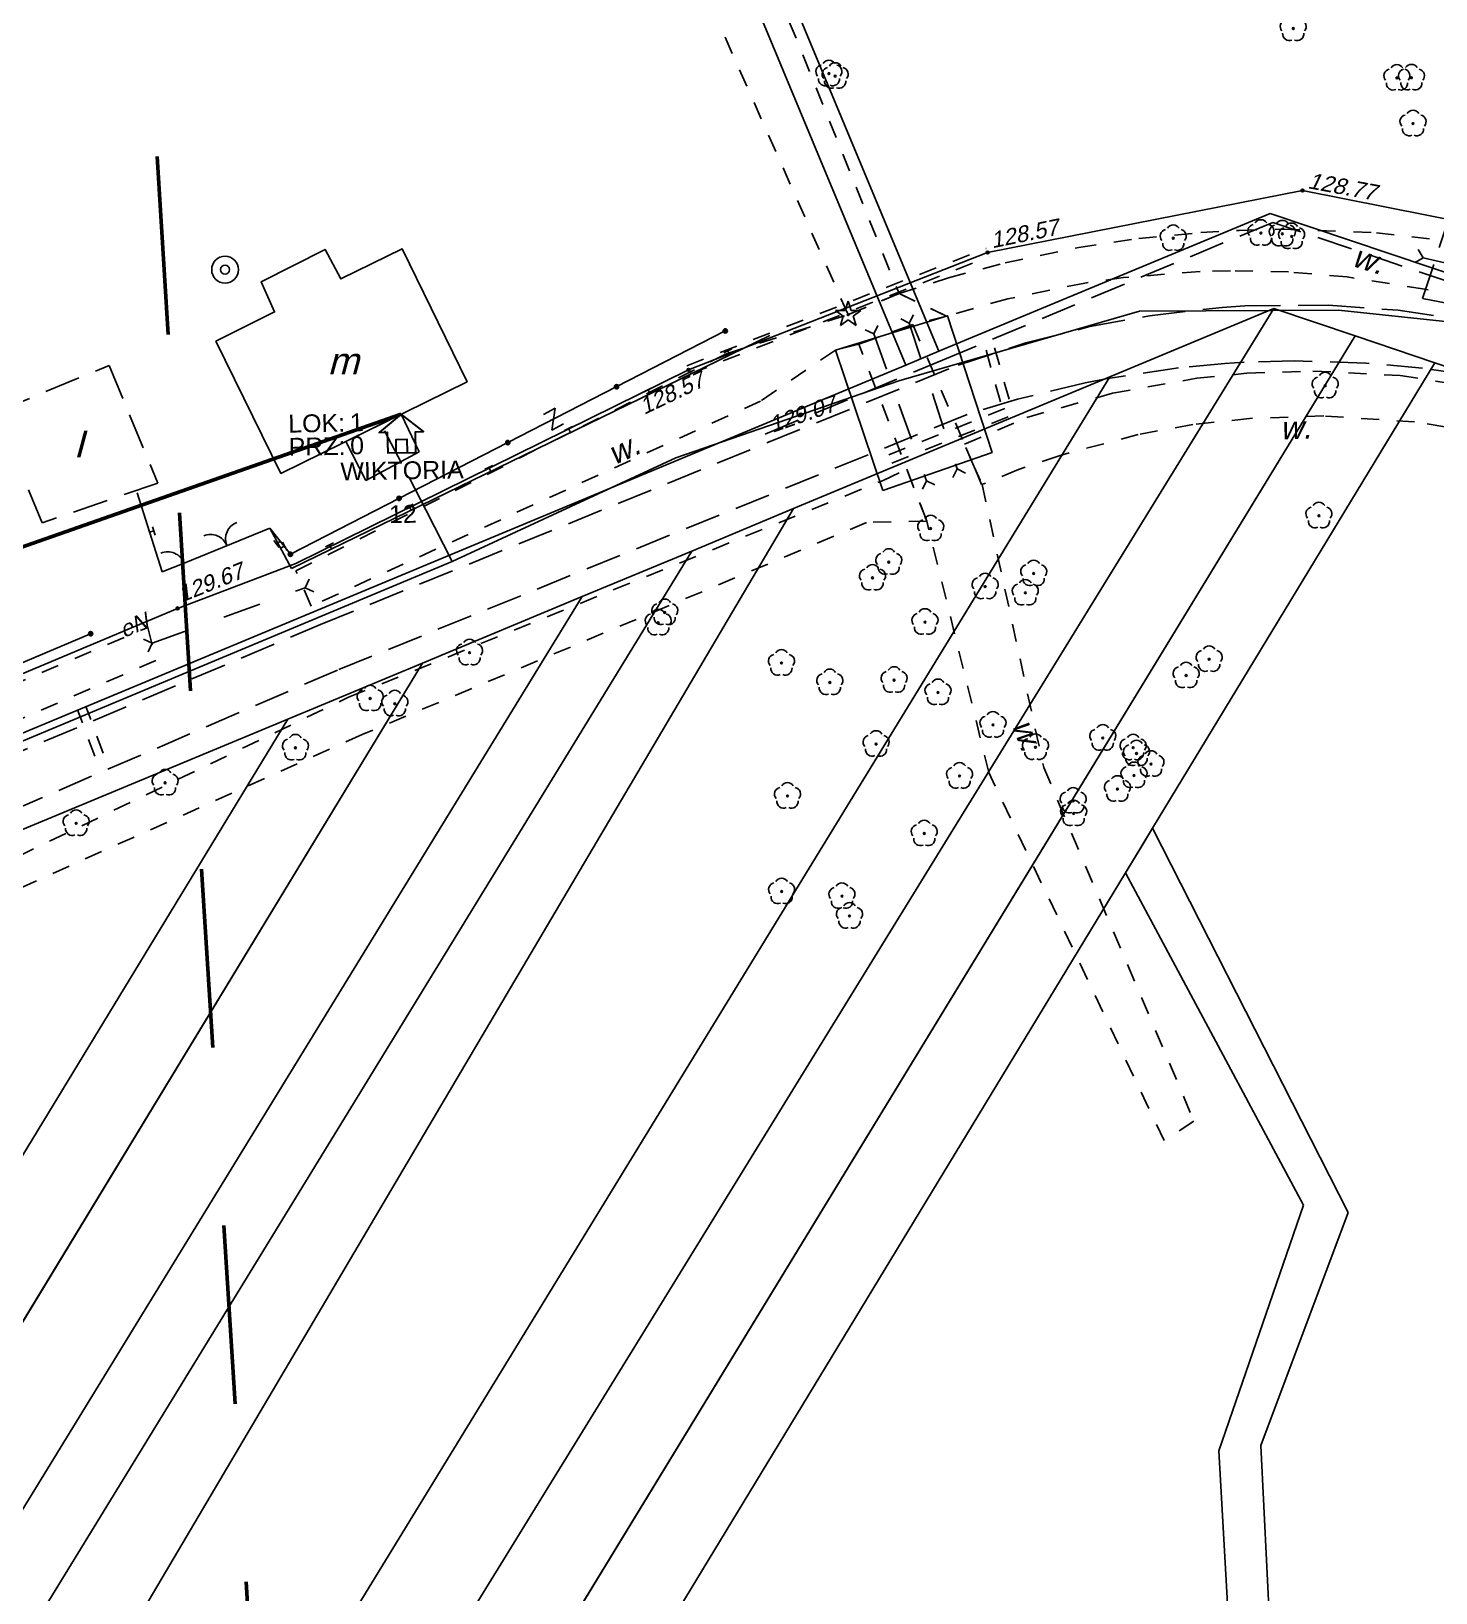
# Model space of a CAD drawing. Header units: metres. Extents: x 7542702 to 7555152, y 5804026 to 5815503.
# Drawn here: x 7547313.7 to 7547392.4, y 5806736 to 5806823.5 of the extents above; entities that cross this region are included whole.
import ezdxf
from ezdxf.enums import TextEntityAlignment as Align

# ---------------------------------------------------------------- set-up
doc = ezdxf.new("R2010")
doc.units = ezdxf.units.M
for name, pattern in [('4001', [0]), ('4002', [2, 1, -1]), ('4003', [3, 2, -1])]:
    doc.linetypes.add(name, pattern=pattern)
for name, color, linetype, lineweight in [('!trafo', 6, '4002', 50), ('_KABEL_ABONENCKI_NAPOWIETRZNY', 104, 'Continuous', 50), ('_PA_OPCJONALNE', 1, 'Continuous', 30)]:
    doc.layers.add(name, color=color, linetype=linetype, lineweight=lineweight)
for name, color, linetype in [('Budynki', 7, 'Continuous'), ('Drogi', 135, 'Continuous'), ('Dzialki', 165, 'Continuous'), ('Elementy_budynkow', 7, 'Continuous'), ('Ogrodzenia', 184, 'Continuous'), ('Projekty', 252, 'Continuous'), ('Roslinnosc', 104, 'Continuous'), ('Uz_Energia', 1, 'Continuous'), ('Uz_Specjalne', 7, 'Continuous'), ('Uz_Telekomunikacja', 252, 'Continuous'), ('Wody', 184, 'Continuous')]:
    doc.layers.add(name, color=color, linetype=linetype)
doc.styles.add('DYN_DIM', font='arial.ttf')
doc.styles.get("Standard").update_dxf_attribs({"font": 'arial.ttf'})

# ---------------------------------------------------------------- blocks, each defined once
blk = doc.blocks.new('1285')
at = {"layer": 'Ogrodzenia', "color": 184, "linetype": 'Continuous'}
for p, q in [((0, 0), (0.5, 0)), ((0.5, 0.5), (0.5, -0.5))]:
    blk.add_line(p, q, dxfattribs=at)
blk = doc.blocks.new('2284')
at = {"layer": 'Ogrodzenia', "color": 184, "linetype": 'Continuous'}
blk.add_line((0, 0), (0, 1), dxfattribs=at)
blk = doc.blocks.new('1284')
at = {"layer": 'Ogrodzenia', "color": 184, "linetype": 'Continuous'}
blk.add_arc((0, 2), 2, 270, 0, dxfattribs=at)
blk = doc.blocks.new('2283')
at = {"layer": 'Ogrodzenia', "color": 184, "linetype": 'Continuous'}
blk.add_line((0, 0), (0, 1), dxfattribs=at)
blk = doc.blocks.new('1283')
at = {"layer": 'Ogrodzenia', "color": 184, "linetype": 'Continuous'}
for centre, start, end in [((0, 2), 270, 0), ((0, -2), 0, 90)]:
    blk.add_arc(centre, 2, start, end, dxfattribs=at)
blk = doc.blocks.new('1281')
at = {"layer": 'Ogrodzenia', "color": 184, "linetype": 'Continuous'}
for radius in [0.24, 0.16, 0.08]:
    blk.add_circle((0, 0), radius, dxfattribs=at)
blk = doc.blocks.new('1766')
at = {"layer": 'Uz_Energia', "color": 1, "linetype": 'Continuous'}
for radius in [0.16, 0.08]:
    blk.add_circle((0, 0), radius, dxfattribs=at)
blk = doc.blocks.new('1422')
at = {"layer": 'Roslinnosc', "color": 104, "linetype": 'Continuous'}
blk.add_circle((0, 0), 0.1, dxfattribs=at)
for centre, start, end in [((-0.71, 0.23), 102.5, 221.75), ((0, 0.75), 30.19, 149.77), ((0.71, 0.23), 318.3, 77.49), ((-0.44, -0.61), 174.33, 293.45), ((0.44, -0.61), 246.24, 5.74)]:
    blk.add_arc(centre, 0.75, start, end, dxfattribs=at)
blk = doc.blocks.new('2554')
at = {"layer": 'Drogi', "color": 8, "linetype": '4002'}
blk.add_line((0, 0), (0, 1), dxfattribs=at)
blk = doc.blocks.new('1554')
at = {"layer": 'Drogi', "color": 8, "linetype": 'Continuous'}
for p, q in [((-0.75, -0.75), (0, 0)), ((0, 0), (0.75, -0.75))]:
    blk.add_line(p, q, dxfattribs=at)
blk = doc.blocks.new('1291')
at = {"layer": 'Ogrodzenia', "color": 7, "linetype": 'Continuous'}
for p, q in [((-0.75, 1), (0.75, 1)), ((0.75, 1), (-0.75, -1)), ((-0.75, -1), (0.75, -1))]:
    blk.add_line(p, q, dxfattribs=at)
blk = doc.blocks.new('1412')
at = {"layer": 'Roslinnosc', "color": 104, "linetype": 'Continuous'}
for p, q in [((-0.33, 0.47), (-1.43, 0.47)), ((-1.43, 0.47), (-0.55, -0.17)), ((0, 1.5), (-0.33, 0.47)), ((0.33, 0.47), (0, 1.5)), ((1.43, 0.47), (0.33, 0.47)), ((0.55, -0.17), (1.43, 0.47)), ((-0.55, -0.17), (-0.88, -1.21)), ((-0.88, -1.21), (0, -0.57)), ((0, -0.57), (0.88, -1.21)), ((0.88, -1.21), (0.55, -0.17))]:
    blk.add_line(p, q, dxfattribs=at)
blk.add_circle((0, 0), 0.1, dxfattribs=at)
blk = doc.blocks.new('1756')
at = {"layer": 'Uz_Telekomunikacja', "color": 220, "linetype": 'Continuous'}
for radius in [0.16, 0.08]:
    blk.add_circle((0, 0), radius, dxfattribs=at)
blk = doc.blocks.new('1651')
at = {"layer": 'Wody', "color": 184, "linetype": 'Continuous'}
for radius in [1.5, 0.5]:
    blk.add_circle((0, 0), radius, dxfattribs=at)
blk = doc.blocks.new('ADRES')
for points in [[(0.788, -2.148), (0.788, -2.148), (0.788, -0.992), (1.24, -0.992), (0, 0), (-1.24, -0.992), (-0.788, -0.992), (-0.788, -2.148), (0.788, -2.148), (0.788, -2.148)], [(-0.308, -2.148), (-0.308, -1.401), (0.308, -1.401), (0.308, -2.148)]]:
    blk.add_lwpolyline(points)
at = {"color": 212, "insert": (-3.147, -0.425), "char_height": 1, "width": 1e-16, "attachment_point": 6}
blk.add_mtext('LOK:  ', dxfattribs=at)
at = {"color": 4, "insert": (-3.147, -1.715), "char_height": 1, "width": 1e-16, "attachment_point": 6}
blk.add_mtext('PRZ: ', dxfattribs=at)
at = {"color": 7}
for tag, flags, p in [('ID_OBSZARU', 13, (29.072, 23.058)), ('WOJEWODZTWO', 13, (23.292, 19.95)), ('POWIAT', 13, (29.072, 18.509)), ('GMINA', 13, (29.072, 16.798)), ('TERC', 13, (29.072, 15.222)), ('SIMC', 13, (29.072, 13.421)), ('ULIC', 13, (29.072, 11.763)), ('SZEROKOSC_GEOGRAFICZNA', 13, (18.709, 10.184)), ('DLUGOSC_GEOGRAFICZNA', 13, (29.072, 8.247)), ('KATEGORIA_STAWKI_JEDNOSTKOWEJ_100', 13, (29.072, 4.774)), ('KWOTA_STAWKI_JEDNOSTKOWEJ_100', 13, (29.072, 2.893)), ('DOFINANSOWANIE_95', 13, (29.072, 0.866)), ('MIEJSCOWOSC', 12, (0, -3.645)), ('ULICA', 12, (0, -4.879)), ('NR_PORZADKOWY', 12, (0, -6.087))]:
    blk.add_attdef(tag, text='', height=1, dxfattribs=dict(at, flags=flags)).set_placement(p, align=Align.CENTER)
at = {"color": 1}
for tag, flags, p in [('ID_PA', 5, (29.072, 21.572)), ('RODZAJ_OBIEKTU', 5, (29.072, 6.626)), ('ZAPAS', 13, (29.072, -2.621))]:
    blk.add_attdef(tag, text='', height=1, dxfattribs=dict(at, flags=flags)).set_placement(p, align=Align.CENTER)
at = {"color": 212, "flags": 12}
blk.add_attdef('LICZBA_LOKALI', text='', height=1, dxfattribs=at).set_placement((-2.883, -0.425), align=Align.MIDDLE_LEFT)
at = {"color": 150, "flags": 12}
for tag, p in [('MUFA', (1.783, -0.925)), ('NUMER_WLOKNA', (1.859, -2.195))]:
    blk.add_attdef(tag, p, '', height=1, dxfattribs=at)
at = {"color": 7, "style": 'DYN_DIM', "flags": 13}
blk.add_attdef('ODC_FUNKCJONALNY', text='', height=1, dxfattribs=at).set_placement((29.072, -1.007), align=Align.CENTER)
at = {"color": 4, "flags": 12}
blk.add_attdef('LICZBA_SED_W_DANYM_PA', text='', height=1, dxfattribs=at).set_placement((-2.883, -1.715), align=Align.MIDDLE_LEFT)

msp = doc.modelspace()

# ---------------------------------------------------------------- linework, layer by layer
at = {"layer": '!trafo', "ltscale": 10}
msp.add_lwpolyline([(7546747.544, 5807433.548), (7546707.129, 5807334.935), (7547051.464, 5807071.488), (7547150.635, 5807000.951), (7547259.864, 5806782.005), (7547244.22, 5806581.986), (7547760.47, 5806214.353), (7547791.758, 5806291.455), (7547331.379, 5806646.797), (7547319.087, 5806843.464), (7547208.462, 5807050.187), (7546929.106, 5807322.839)], close=True, dxfattribs=at)
at = {"layer": '_KABEL_ABONENCKI_NAPOWIETRZNY'}
msp.add_lwpolyline([(7547334.44, 5806802.02), (7547299.32, 5806789.72)], dxfattribs=at)
at = {"layer": 'Budynki', "color": 7, "linetype": 'Continuous'}
msp.add_line((7547316.29, 5806800.35), (7547316.29, 5806800.35), dxfattribs=at)
msp.add_line((7547316.29, 5806800.35), (7547316.29, 5806800.35), dxfattribs=at)
at = {"layer": 'Budynki', "color": 7, "linetype": '4001'}
msp.add_polyline3d([(7547324.07, 5806806.11, 132.06), (7547327.35, 5806807.75, 0), (7547326.6, 5806809.43, 0), (7547330.18, 5806811.25, 0), (7547331.07, 5806809.6, 0), (7547334.5, 5806811.29, 132.06), (7547338.14, 5806803.84, 131.07), (7547327.71, 5806798.71, 130.86), (7547324.07, 5806806.11, 132.06)], dxfattribs=at)
msp.add_polyline3d([(7547324.07, 5806806.11, 132.06), (7547327.35, 5806807.75, 0), (7547326.6, 5806809.43, 0), (7547330.18, 5806811.25, 0), (7547331.07, 5806809.6, 0), (7547334.5, 5806811.29, 132.06), (7547338.14, 5806803.84, 131.07), (7547327.71, 5806798.71, 130.86), (7547324.07, 5806806.11, 132.06)], dxfattribs=at)
at = {"layer": 'Drogi', "color": 8, "linetype": '4003'}
for p, q in [((7547391.66, 5806808.51, 130.12), (7547394.05, 5806815.75, 130.28)), ((7547376.37, 5806807.54), (7547380.44, 5806808.01)), ((7547376.37, 5806807.54), (7547380.44, 5806808.01)), ((7547380.44, 5806808.01), (7547381.7, 5806808.09)), ((7547380.44, 5806808.01), (7547381.7, 5806808.09)), ((7547381.7, 5806808.09), (7547386.4, 5806808.13)), ((7547381.7, 5806808.09), (7547386.4, 5806808.13)), ((7547386.4, 5806808.13), (7547390.29, 5806807.85)), ((7547386.4, 5806808.13), (7547390.29, 5806807.85)), ((7547390.29, 5806807.85), (7547394.54, 5806807.23)), ((7547390.29, 5806807.85), (7547394.54, 5806807.23)), ((7547396.54, 5806807.57, 130.18), (7547391.66, 5806808.51, 130.12)), ((7547369.44, 5806806.02), (7547373.02, 5806806.93)), ((7547369.44, 5806806.02), (7547373.02, 5806806.93)), ((7547373.02, 5806806.93), (7547376.37, 5806807.54)), ((7547373.02, 5806806.93), (7547376.37, 5806807.54)), ((7547365.64, 5806804.77, 130.55), (7547369.44, 5806806.02)), ((7547365.64, 5806804.77, 130.55), (7547369.44, 5806806.02)), ((7547329.92, 5806790.24, 130.83), (7547365.64, 5806804.77, 130.55)), ((7547329.92, 5806790.24, 130.83), (7547365.64, 5806804.77, 130.55)), ((7547377.99, 5806804.62), (7547374.04, 5806804.03)), ((7547377.99, 5806804.62), (7547374.04, 5806804.03)), ((7547380.58, 5806804.86), (7547377.99, 5806804.62)), ((7547380.58, 5806804.86), (7547377.99, 5806804.62)), ((7547381.68, 5806804.93), (7547380.58, 5806804.86)), ((7547381.68, 5806804.93), (7547380.58, 5806804.86)), ((7547384.48, 5806805.01), (7547381.68, 5806804.93)), ((7547384.48, 5806805.01), (7547381.68, 5806804.93)), ((7547388.48, 5806804.89), (7547384.48, 5806805.01)), ((7547388.48, 5806804.89), (7547384.48, 5806805.01)), ((7547391.66, 5806804.6), (7547388.48, 5806804.89)), ((7547391.66, 5806804.6), (7547388.48, 5806804.89)), ((7547394.14, 5806804.25), (7547391.66, 5806804.6)), ((7547394.14, 5806804.25), (7547391.66, 5806804.6)), ((7547372.76, 5806803.78), (7547368.97, 5806802.87)), ((7547372.76, 5806803.78), (7547368.97, 5806802.87)), ((7547374.04, 5806804.03), (7547372.76, 5806803.78)), ((7547374.04, 5806804.03), (7547372.76, 5806803.78)), ((7547368.97, 5806802.87), (7547366.16, 5806802.01, 130.51)), ((7547368.97, 5806802.87), (7547366.16, 5806802.01, 130.51)), ((7547366.16, 5806802.01, 130.51), (7547330.87, 5806787.69, 130.94)), ((7547366.16, 5806802.01, 130.51), (7547330.87, 5806787.69, 130.94)), ((7547311.67, 5806782.52, 130.95), (7547329.92, 5806790.24, 130.83)), ((7547311.67, 5806782.52, 130.95), (7547329.92, 5806790.24, 130.83)), ((7547330.87, 5806787.69, 130.94), (7547312.46, 5806779.74, 131.1)), ((7547330.87, 5806787.69, 130.94), (7547312.46, 5806779.74, 131.1))]:
    msp.add_line(p, q, dxfattribs=at)
at = {"layer": 'Drogi', "color": 8, "linetype": '4001'}
msp.add_polyline3d([(7547361.42, 5806797.76, 130.21), (7547358.77, 5806805.62, 130.17), (7547365.06, 5806807.54, 130.22), (7547367.55, 5806799.88, 130.23), (7547361.42, 5806797.76, 130.21)], dxfattribs=at)
at = {"layer": 'Dzialki'}
for p, q in [((7547347.86, 5806840.46), (7547362.72, 5806804.78)), ((7547347.86, 5806840.46), (7547362.72, 5806804.78)), ((7547362.72, 5806804.78), (7547347.86, 5806840.46)), ((7547364.57, 5806805.55), (7547349.86, 5806840.86)), ((7547349.86, 5806840.86), (7547364.57, 5806805.55)), ((7547364.57, 5806805.55), (7547383.12, 5806813.27)), ((7547364.57, 5806805.55), (7547383.12, 5806813.27)), ((7547383.12, 5806813.27), (7547364.57, 5806805.55)), ((7547383.12, 5806813.27), (7547418.99, 5806801.21)), ((7547383.12, 5806813.27), (7547418.99, 5806801.21)), ((7547418.99, 5806801.21), (7547383.12, 5806813.27)), ((7547327.01, 5806716.5), (7547383.33, 5806807.94)), ((7547383.33, 5806807.94), (7547327.01, 5806716.5)), ((7547327.01, 5806716.5), (7547383.33, 5806807.94)), ((7547383.33, 5806807.94), (7547327.01, 5806716.5)), ((7547374.14, 5806804.11), (7547383.33, 5806807.94)), ((7547383.33, 5806807.94), (7547374.14, 5806804.11)), ((7547374.14, 5806804.11), (7547383.33, 5806807.94)), ((7547383.33, 5806807.94), (7547374.14, 5806804.11)), ((7547383.33, 5806807.94), (7547387.88, 5806806.41)), ((7547387.88, 5806806.41), (7547383.33, 5806807.94)), ((7547383.33, 5806807.94), (7547387.88, 5806806.41)), ((7547387.88, 5806806.41), (7547383.33, 5806807.94)), ((7547331.22, 5806713.46), (7547387.88, 5806806.41)), ((7547387.88, 5806806.41), (7547331.22, 5806713.46)), ((7547331.22, 5806713.46), (7547387.88, 5806806.41)), ((7547387.88, 5806806.41), (7547331.22, 5806713.46)), ((7547387.88, 5806806.41), (7547392.36, 5806804.9)), ((7547392.36, 5806804.9), (7547387.88, 5806806.41)), ((7547387.88, 5806806.41), (7547392.36, 5806804.9)), ((7547392.36, 5806804.9), (7547387.88, 5806806.41)), ((7547362.72, 5806804.78), (7547364.57, 5806805.55)), ((7547362.72, 5806804.78), (7547364.57, 5806805.55)), ((7547364.57, 5806805.55), (7547362.72, 5806804.78)), ((7547362.72, 5806804.78), (7547359.21, 5806803.31)), ((7547359.21, 5806803.31), (7547362.72, 5806804.78)), ((7547362.72, 5806804.78), (7547359.21, 5806803.31)), ((7547359.21, 5806803.31), (7547362.72, 5806804.78)), ((7547392.36, 5806804.9), (7547376.54, 5806778.84)), ((7547376.54, 5806778.84), (7547392.36, 5806804.9)), ((7547392.36, 5806804.9), (7547376.54, 5806778.84)), ((7547447.3, 5806786.41), (7547392.36, 5806804.9)), ((7547392.36, 5806804.9), (7547447.3, 5806786.41)), ((7547447.3, 5806786.41), (7547392.36, 5806804.9)), ((7547322.5, 5806719.76), (7547374.14, 5806804.11)), ((7547374.14, 5806804.11), (7547322.5, 5806719.76)), ((7547322.5, 5806719.76), (7547374.14, 5806804.11)), ((7547374.14, 5806804.11), (7547322.5, 5806719.76)), ((7547356.43, 5806796.74), (7547374.14, 5806804.11)), ((7547374.14, 5806804.11), (7547356.43, 5806796.74)), ((7547356.43, 5806796.74), (7547374.14, 5806804.11)), ((7547374.14, 5806804.11), (7547356.43, 5806796.74)), ((7547359.21, 5806803.31), (7547261.35, 5806762.58)), ((7547261.35, 5806762.58), (7547359.21, 5806803.31)), ((7547359.21, 5806803.31), (7547261.35, 5806762.58)), ((7547261.35, 5806762.58), (7547359.21, 5806803.31)), ((7547314.41, 5806725.61), (7547356.43, 5806796.74)), ((7547356.43, 5806796.74), (7547314.41, 5806725.61)), ((7547314.41, 5806725.61), (7547356.43, 5806796.74)), ((7547356.43, 5806796.74), (7547314.41, 5806725.61)), ((7547350.72, 5806794.36), (7547356.43, 5806796.74)), ((7547356.43, 5806796.74), (7547350.72, 5806794.36)), ((7547350.72, 5806794.36), (7547356.43, 5806796.74)), ((7547356.43, 5806796.74), (7547350.72, 5806794.36)), ((7547310.39, 5806728.52), (7547350.72, 5806794.36)), ((7547350.72, 5806794.36), (7547310.39, 5806728.52)), ((7547310.39, 5806728.52), (7547350.72, 5806794.36)), ((7547350.72, 5806794.36), (7547310.39, 5806728.52)), ((7547344.58, 5806791.81), (7547350.72, 5806794.36)), ((7547350.72, 5806794.36), (7547344.58, 5806791.81)), ((7547344.58, 5806791.81), (7547350.72, 5806794.36)), ((7547350.72, 5806794.36), (7547344.58, 5806791.81)), ((7547307.19, 5806730.83), (7547344.58, 5806791.81)), ((7547344.58, 5806791.81), (7547307.19, 5806730.83)), ((7547307.19, 5806730.83), (7547344.58, 5806791.81)), ((7547344.58, 5806791.81), (7547307.19, 5806730.83)), ((7547335.64, 5806788.09), (7547344.58, 5806791.81)), ((7547344.58, 5806791.81), (7547335.64, 5806788.09)), ((7547335.64, 5806788.09), (7547344.58, 5806791.81)), ((7547344.58, 5806791.81), (7547335.64, 5806788.09)), ((7547302.79, 5806734.01), (7547335.64, 5806788.09)), ((7547335.64, 5806788.09), (7547302.79, 5806734.01)), ((7547302.79, 5806734.01), (7547335.64, 5806788.09)), ((7547335.64, 5806788.09), (7547302.79, 5806734.01)), ((7547328.1, 5806784.94), (7547335.64, 5806788.09)), ((7547335.64, 5806788.09), (7547328.1, 5806784.94)), ((7547328.1, 5806784.94), (7547335.64, 5806788.09)), ((7547335.64, 5806788.09), (7547328.1, 5806784.94)), ((7547298.84, 5806736.87), (7547328.1, 5806784.94)), ((7547328.1, 5806784.94), (7547298.84, 5806736.87)), ((7547298.84, 5806736.87), (7547328.1, 5806784.94)), ((7547328.1, 5806784.94), (7547298.84, 5806736.87)), ((7547311.14, 5806777.89), (7547328.1, 5806784.94)), ((7547328.1, 5806784.94), (7547311.14, 5806777.89)), ((7547311.14, 5806777.89), (7547328.1, 5806784.94)), ((7547328.1, 5806784.94), (7547311.14, 5806777.89)), ((7547376.54, 5806778.84), (7547375.02, 5806776.33)), ((7547376.54, 5806778.84), (7547375.02, 5806776.33)), ((7547375.78, 5806777.58), (7547376.54, 5806778.84)), ((7547387.5, 5806757.31), (7547376.54, 5806778.84)), ((7547376.54, 5806778.84), (7547387.5, 5806757.31)), ((7547375.02, 5806776.33), (7547375.78, 5806777.58)), ((7547335.13, 5806710.63), (7547375.02, 5806776.33)), ((7547375.02, 5806776.33), (7547335.13, 5806710.63)), ((7547335.13, 5806710.63), (7547375.02, 5806776.33)), ((7547375.02, 5806776.33), (7547335.13, 5806710.63)), ((7547375.02, 5806776.33), (7547385, 5806757.72)), ((7547375.02, 5806776.33), (7547385, 5806757.72)), ((7547385, 5806757.72), (7547375.02, 5806776.33)), ((7547385, 5806757.72), (7547380.25, 5806743.96)), ((7547385, 5806757.72), (7547380.25, 5806743.96)), ((7547380.25, 5806743.96), (7547385, 5806757.72)), ((7547382.6, 5806744.26), (7547387.5, 5806757.31)), ((7547387.5, 5806757.31), (7547382.6, 5806744.26)), ((7547380.25, 5806743.96), (7547383.56, 5806685.87)), ((7547380.25, 5806743.96), (7547383.56, 5806685.87)), ((7547383.56, 5806685.87), (7547380.25, 5806743.96)), ((7547385.41, 5806688.8), (7547382.6, 5806744.26)), ((7547382.6, 5806744.26), (7547385.41, 5806688.8))]:
    msp.add_line(p, q, dxfattribs=at)
at = {"layer": 'Elementy_budynkow', "color": 7, "linetype": '4001'}
for p, q in [((7547331.35, 5806800.5), (7547334.44, 5806802.02)), ((7547331.35, 5806800.5), (7547334.44, 5806802.02)), ((7547334.44, 5806802.02), (7547335.46, 5806799.92)), ((7547334.44, 5806802.02), (7547335.46, 5806799.92)), ((7547332.47, 5806798.32), (7547331.35, 5806800.5)), ((7547332.47, 5806798.32), (7547331.35, 5806800.5)), ((7547335.46, 5806799.92), (7547332.47, 5806798.32)), ((7547335.46, 5806799.92), (7547332.47, 5806798.32))]:
    msp.add_line(p, q, dxfattribs=at)
at = {"layer": 'Elementy_budynkow', "color": 7, "linetype": '4003'}
msp.add_polyline3d([(7547314.33, 5806795.94, 131.59), (7547311.77, 5806802.15, 131.59), (7547318.09, 5806804.76, 131.83), (7547320.81, 5806798.17, 130.97), (7547314.33, 5806795.94, 131.59)], dxfattribs=at)
msp.add_polyline3d([(7547314.33, 5806795.94, 131.59), (7547311.77, 5806802.15, 131.59), (7547318.09, 5806804.76, 131.83), (7547320.81, 5806798.17, 130.97), (7547314.33, 5806795.94, 131.59)], dxfattribs=at)
at = {"layer": 'Ogrodzenia', "color": 184, "linetype": '4001'}
for p, q in [((7547328.24, 5806794.18), (7547352.6, 5806806.69)), ((7547328.24, 5806794.18), (7547352.6, 5806806.69)), ((7547355.09, 5806806.43), (7547328.31, 5806793.39)), ((7547355.09, 5806806.43), (7547328.31, 5806793.39)), ((7547321.05, 5806793.19), (7547319.66, 5806797.63)), ((7547321.05, 5806793.19), (7547319.66, 5806797.63)), ((7547328.31, 5806793.39), (7547327.08, 5806795.64)), ((7547327.08, 5806795.64), (7547328.24, 5806794.18)), ((7547328.31, 5806793.39), (7547327.08, 5806795.64)), ((7547327.08, 5806795.64), (7547328.24, 5806794.18)), ((7547317.05, 5806789.73), (7547298.47, 5806781.86)), ((7547317.05, 5806789.73), (7547298.47, 5806781.86))]:
    msp.add_line(p, q, dxfattribs=at)
at = {"layer": 'Projekty', "linetype": '4003'}
for p, q in [((7547383.27, 5806812.77), (7547364.99, 5806805.15)), ((7547399.06, 5806807.45), (7547383.27, 5806812.77)), ((7547364.99, 5806805.15), (7547354.21, 5806800.65)), ((7547335.83, 5806796.66, 128.77), (7547333.3, 5806801.51))]:
    msp.add_line(p, q, dxfattribs=at)
at = {"layer": 'Uz_Energia', "color": 1, "linetype": '4001'}
for p, q in [((7547367.3, 5806811.08), (7547384.94, 5806814.55)), ((7547367.3, 5806811.08), (7547384.94, 5806814.55)), ((7547384.94, 5806814.55), (7547399.63, 5806811.64)), ((7547384.94, 5806814.55), (7547399.63, 5806811.64)), ((7547350.54, 5806804.51), (7547367.3, 5806811.08)), ((7547350.54, 5806804.51), (7547367.3, 5806811.08)), ((7547328.54, 5806793.66), (7547350.54, 5806804.51)), ((7547328.54, 5806793.66), (7547350.54, 5806804.51)), ((7547321.92, 5806791.15), (7547328.54, 5806793.66)), ((7547321.92, 5806791.15), (7547328.54, 5806793.66)), ((7547302.36, 5806782.93), (7547321.92, 5806791.15)), ((7547302.36, 5806782.93), (7547321.92, 5806791.15))]:
    msp.add_line(p, q, dxfattribs=at)
at = {"layer": 'Uz_Specjalne', "color": 7, "linetype": '4002'}
for p, q in [((7547350.449, 5806804.743), (7547367.209, 5806811.313)), ((7547350.631, 5806804.277), (7547367.391, 5806810.847)), ((7547368.019, 5806802.722), (7547366.939, 5806806.572)), ((7547368.501, 5806802.858), (7547367.421, 5806806.708)), ((7547361.758, 5806799.752), (7547368.268, 5806802.342)), ((7547361.942, 5806799.288), (7547368.452, 5806801.878)), ((7547317.286, 5806782.873), (7547316.316, 5806785.473)), ((7547317.286, 5806782.873), (7547316.316, 5806785.473)), ((7547317.754, 5806783.047), (7547316.784, 5806785.647)), ((7547317.754, 5806783.047), (7547316.784, 5806785.647))]:
    msp.add_line(p, q, dxfattribs=at)
at = {"layer": 'Uz_Telekomunikacja', "linetype": '4001'}
for p, q in [((7547375.81, 5806807.8, 129.07), (7547362.32, 5806803.9, 129.07)), ((7547386.95, 5806807.85, 129.07), (7547375.81, 5806807.8, 129.07)), ((7547398.64, 5806806.61, 129.27), (7547386.95, 5806807.85, 129.07)), ((7547362.32, 5806803.9, 129.07), (7547349.84, 5806799.58, 129.07)), ((7547349.84, 5806799.58, 129.07), (7547337.3, 5806793.77, 129.07)), ((7547349.84, 5806799.58, 129.07), (7547337.3, 5806793.77, 129.07)), ((7547337.3, 5806793.77, 129.07), (7547335.83, 5806796.66, 128.77)), ((7547337.3, 5806793.77, 129.07), (7547304.65, 5806780.13, 129.87)), ((7547337.3, 5806793.77, 129.07), (7547304.65, 5806780.13, 129.87))]:
    msp.add_line(p, q, dxfattribs=at)
at = {"layer": 'Wody', "color": 184, "linetype": '4002'}
for points in [[(7547362.34, 5806808.78, 129.43), (7547359.49, 5806807.6, 129.55), (7547344.17, 5806842.09, 128.88), (7547343.05, 5806851.66, 129.04), (7547351.73, 5806860.01, 129.06), (7547353.39, 5806863.63, 128.8), (7547353.53, 5806866.72, 129.09), (7547344.32, 5806896.48, 128.95), (7547341.38, 5806898.77, 128.93), (7547323.36, 5806905.07, 128.83), (7547327.77, 5806908.11, 129.11), (7547345.02, 5806902.41, 128.58), (7547349.1, 5806898.41, 128.9), (7547358.67, 5806865.11, 128.44), (7547357.44, 5806859.73, 128.38), (7547351.55, 5806854.38, 128.99), (7547347.89, 5806847.55, 128.66), (7547348.7, 5806842.55, 128.66), (7547362.34, 5806808.78, 129.43)], [(7547362.34, 5806808.78, 129.43), (7547365.1, 5806809.66, 0), (7547368.29, 5806810.5, 0), (7547372.4, 5806811.36, 0), (7547375.77, 5806811.86, 0), (7547379.25, 5806812.2, 0), (7547381.39, 5806812.32, 0), (7547383.79, 5806812.38, 0), (7547389.08, 5806812.19, 0), (7547392.74, 5806811.78, 0)], [(7547393.94, 5806808.56, 0), (7547391.79, 5806809.03, 0), (7547387.45, 5806809.71, 0), (7547384.16, 5806809.99, 0), (7547380.9, 5806810.06, 0), (7547379.2, 5806810.02, 0), (7547374.92, 5806809.68, 0), (7547372.74, 5806809.37, 0), (7547368.43, 5806808.49, 0), (7547365, 5806807.52, 130.22), (7547362.34, 5806808.78, 129.43)], [(7547358.77, 5806805.62, 130.17), (7547354.58, 5806802.76, 130.2), (7547329.4, 5806791.27, 130.78), (7547328.55, 5806793.25, 130.84), (7547352.62, 5806805.39, 129.3), (7547359.49, 5806807.6, 129.55), (7547362.34, 5806808.78, 129.43), (7547365, 5806807.52, 130.22), (7547363.11, 5806807.04, 129.43), (7547360.09, 5806805.95, 129.55), (7547358.77, 5806805.62, 130.17)], [(7547358.77, 5806805.62, 130.17), (7547354.58, 5806802.76, 130.2), (7547329.4, 5806791.27, 130.78), (7547328.55, 5806793.25, 130.84), (7547352.62, 5806805.39, 129.3), (7547359.49, 5806807.6, 129.55), (7547362.34, 5806808.78, 129.43), (7547365, 5806807.52, 130.22), (7547363.11, 5806807.04, 129.43), (7547360.09, 5806805.95, 129.55), (7547358.77, 5806805.62, 130.17)], [(7547363.11, 5806807.04, 129.43), (7547366.48, 5806799.25, 128.94), (7547366.99, 5806798.09, 0), (7547370.44, 5806782.24, 128.97), (7547378.86, 5806762.43, 129.01), (7547377.19, 5806761.34, 129.33), (7547367.37, 5806781.95, 128.95), (7547363.89, 5806796.04, 129.32), (7547360.09, 5806805.95, 129.55), (7547363.11, 5806807.04, 129.43)], [(7547402.8, 5806801.29, 130.86), (7547401.89, 5806799.01, 130.99), (7547399.04, 5806799.96, 0), (7547394.88, 5806801, 0), (7547391.22, 5806801.59, 0), (7547386.14, 5806801.93, 0), (7547381.97, 5806801.79, 129.96), (7547378.79, 5806801.44, 0), (7547375.74, 5806800.89, 0), (7547371.3, 5806799.7, 0), (7547369.03, 5806798.92, 0), (7547366.96, 5806798.08, 129.23), (7547366.48, 5806799.25, 128.94), (7547366.01, 5806800.34, 0), (7547369.49, 5806801.84, 0), (7547374.3, 5806803.2, 0), (7547379.02, 5806804.04, 0), (7547381.82, 5806804.32, 0), (7547385.52, 5806804.44, 0), (7547390.41, 5806804.19, 0), (7547395.45, 5806803.41, 0), (7547399.04, 5806802.53, 0), (7547402.08, 5806801.55, 0), (7547402.8, 5806801.29, 130.86)], [(7547193.97, 5806732.48, 0), (7547196.44, 5806732.81, 0), (7547200.39, 5806733.49, 0), (7547203.32, 5806734.11, 0), (7547206.23, 5806734.83, 0), (7547210.51, 5806736.09, 133.06), (7547228.99, 5806742.83, 132.94), (7547312.95, 5806777.24, 130.75), (7547331.5, 5806786.17, 130.96), (7547361.44, 5806798.31, 129.96), (7547362.77, 5806798.95, 0), (7547363.89, 5806796.04, 129.32), (7547360.52, 5806795.96, 129.37), (7547332.26, 5806784.08, 130.96), (7547311.84, 5806774.91, 131.42), (7547260.31, 5806753.12, 132.08), (7547229.99, 5806740.27, 132.7), (7547211.14, 5806733.66, 132.85), (7547210.19, 5806733.35, 0), (7547203.44, 5806731.49, 0), (7547200.02, 5806730.77, 0), (7547196.07, 5806730.11, 0), (7547191.34, 5806729.57, 0)], [(7547193.97, 5806732.48, 0), (7547196.44, 5806732.81, 0), (7547200.39, 5806733.49, 0), (7547203.32, 5806734.11, 0), (7547206.23, 5806734.83, 0), (7547210.51, 5806736.09, 133.06), (7547228.99, 5806742.83, 132.94), (7547312.95, 5806777.24, 130.75), (7547331.5, 5806786.17, 130.96), (7547361.44, 5806798.31, 129.96), (7547362.77, 5806798.95, 0), (7547363.89, 5806796.04, 129.32), (7547360.52, 5806795.96, 129.37), (7547332.26, 5806784.08, 130.96), (7547311.84, 5806774.91, 131.42), (7547260.31, 5806753.12, 132.08), (7547229.99, 5806740.27, 132.7), (7547211.14, 5806733.66, 132.85), (7547210.19, 5806733.35, 0), (7547203.44, 5806731.49, 0), (7547200.02, 5806730.77, 0), (7547196.07, 5806730.11, 0), (7547191.34, 5806729.57, 0)], [(7547209.39, 5806740.86, 132.96), (7547208.29, 5806743.46, 132.87), (7547244.37, 5806757.84, 132.3), (7547320.26, 5806790.08, 130.63), (7547320.7, 5806788.23, 130.63), (7547226.83, 5806747.59, 132.66), (7547209.39, 5806740.86, 132.96)], [(7547209.39, 5806740.86, 132.96), (7547208.29, 5806743.46, 132.87), (7547244.37, 5806757.84, 132.3), (7547320.26, 5806790.08, 130.63), (7547320.7, 5806788.23, 130.63), (7547226.83, 5806747.59, 132.66), (7547209.39, 5806740.86, 132.96)]]:
    msp.add_polyline3d(points, dxfattribs=at)

# ---------------------------------------------------------------- block references
at = {"layer": '_PA_OPCJONALNE'}
ref = msp.add_blockref('ADRES', (7547334.44, 5806802.02), dxfattribs=dict(at, rotation=1))
ref.add_attrib('MIEJSCOWOSC', 'WIKTORIA', dxfattribs={"layer": '0', "color": 7, "height": 1, "rotation": 1, "flags": 12}).set_placement((7547334.504, 5806798.375), align=Align.CENTER)
ref.add_attrib('NR_PORZADKOWY', '12', dxfattribs={"layer": '0', "color": 7, "height": 1, "rotation": 1, "flags": 12}).set_placement((7547334.546, 5806795.934), align=Align.CENTER)
ref.add_attrib('LICZBA_LOKALI', '1', (7547331.574, 5806801.064), dxfattribs={"layer": '0', "color": 212, "height": 1, "rotation": 1, "flags": 12})
ref.add_attrib('LICZBA_SED_W_DANYM_PA', '0', (7547331.596, 5806799.775), dxfattribs={"layer": '0', "color": 4, "height": 1, "rotation": 1, "flags": 12})
at = {"layer": 'Drogi', "color": 8}
for p, xscale, yscale, zscale, rotation in [((7547391.7, 5806810.79), 0.5, 0.5, 0.5, 256.559373), ((7547360.92, 5806806.52), 0.5, 0.5, 0.5, 199.742087), ((7547362.91, 5806807.12), 0.5, 0.5, 0.5, 198.1818029999999), ((7547365.59, 5806798.96), 0.5, 0.5, 0.5, 18.181803), ((7547363.87, 5806798.3), 0.4999999999999997, 0.4999999999999997, 0.4999999999999997, 19.74208700000004), ((7547329.07, 5806792.3), 0.5, 0.5, 0.5, 109.886423), ((7547329.07, 5806792.3), 0.5, 0.5, 0.5, 109.886423), ((7547320.5, 5806789.2), 0.5, 0.5, 0.5, 289.886423), ((7547320.5, 5806789.2), 0.5, 0.5, 0.5, 289.886423)]:
    msp.add_blockref('1554', p, dxfattribs=dict(at, xscale=xscale, yscale=yscale, zscale=zscale, rotation=rotation))
at = {"layer": 'Drogi', "color": 8, "xscale": 0.5}
for p, yscale, rotation in [((7547391.7, 5806810.79, 129.41), 6.066144, 256.559373), ((7547362.91, 5806807.12, 128.78), 8.58883, 198.1818029999999), ((7547360.92, 5806806.52, 128.9), 8.733321, 199.742087), ((7547320.5, 5806789.2, 130.16), 9.113446, 289.886423), ((7547320.5, 5806789.2, 130.16), 9.113446, 289.886423)]:
    msp.add_blockref('2554', p, dxfattribs=dict(at, yscale=yscale, rotation=rotation))
at = {"layer": 'Ogrodzenia', "color": 184, "xscale": 0.5, "yscale": 0.5, "zscale": 0.5}
for p in [(7547352.6, 5806806.69), (7547352.6, 5806806.69), (7547346.51, 5806803.563), (7547346.51, 5806803.563), (7547340.42, 5806800.435), (7547340.42, 5806800.435), (7547334.33, 5806797.308), (7547334.33, 5806797.308), (7547328.24, 5806794.18), (7547328.24, 5806794.18), (7547317.05, 5806789.73), (7547317.05, 5806789.73)]:
    msp.add_blockref('1281', p, dxfattribs=at)
for name, p, rotation in [('1285', (7547352.858, 5806805.343), 115.962865), ('1285', (7547352.858, 5806805.343), 115.962865), ('1285', (7547348.395, 5806803.17), 115.962865), ('1285', (7547348.395, 5806803.17), 115.962865), ('1285', (7547343.932, 5806800.997), 115.962865), ('1285', (7547343.932, 5806800.997), 115.962865), ('1285', (7547339.468, 5806798.823), 115.962865), ('1285', (7547339.468, 5806798.823), 115.962865), ('1285', (7547335.005, 5806796.65), 115.962865), ('1285', (7547335.005, 5806796.65), 115.962865), ('1285', (7547320.355, 5806795.41), 17.38341100000002), ('1285', (7547320.355, 5806795.41), 17.38341100000002), ('1283', (7547324.685, 5806794.665), 112.151146), ('1283', (7547324.685, 5806794.665), 112.151146), ('1284', (7547322.29, 5806793.69), 111.960564), ('1284', (7547322.29, 5806793.69), 111.960564), ('1285', (7547327.66, 5806794.91), 218.4678629999999), ('1285', (7547327.66, 5806794.91), 218.4678629999999), ('1285', (7547327.695, 5806794.515), 28.66395699999998), ('1285', (7547327.695, 5806794.515), 28.66395699999998), ('1285', (7547330.542, 5806794.477), 115.962865), ('1285', (7547330.542, 5806794.477), 115.962865)]:
    msp.add_blockref(name, p, dxfattribs=dict(at, rotation=rotation))
at = {"layer": 'Ogrodzenia', "color": 7, "xscale": 0.4999999999999997, "yscale": 0.4999999999999997, "zscale": 0.4999999999999997, "rotation": 208.0244999999999}
msp.add_blockref('1291', (7547342.98, 5806801.75), dxfattribs=at)
at = {"layer": 'Ogrodzenia', "color": 184, "xscale": 0.5}
for name, p, yscale, rotation in [('2283', (7547327.08, 5806795.64), 5.171712, 112.151146), ('2283', (7547327.08, 5806795.64), 5.171712, 112.151146), ('2284', (7547322.29, 5806793.69), 1.337012, 111.960564), ('2284', (7547322.29, 5806793.69), 1.337012, 111.960564)]:
    msp.add_blockref(name, p, dxfattribs=dict(at, yscale=yscale, rotation=rotation))
at = {"layer": 'Roslinnosc', "color": 104, "xscale": 0.5, "yscale": 0.5, "zscale": 0.5}
for name, p in [('1422', (7547384.42, 5806823.63)), ('1422', (7547358.41, 5806821.1)), ('1422', (7547358.76, 5806820.96)), ('1422', (7547390.23, 5806820.86)), ('1422', (7547391.04, 5806820.87)), ('1422', (7547391.13, 5806818.3)), ('1422', (7547377.7, 5806811.88)), ('1422', (7547382.61, 5806812.17)), ('1422', (7547383.81, 5806812.13)), ('1422', (7547384.33, 5806811.98)), ('1412', (7547359.49, 5806807.6, 129.55)), ('1422', (7547386.21, 5806803.62)), ('1422', (7547364.11, 5806795.62)), ('1422', (7547385.86, 5806796.34, 130.47)), ('1422', (7547361.76, 5806793.74)), ('1422', (7547369.88, 5806793.1)), ('1422', (7547360.85, 5806792.86)), ('1422', (7547367.16, 5806792.37)), ('1422', (7547369.41, 5806792.02)), ('1422', (7547349.21, 5806790.92)), ('1422', (7547363.79, 5806790.38)), ('1422', (7547348.85, 5806790.35)), ('1422', (7547338.28, 5806788.67, 130.38)), ('1422', (7547355.75, 5806788.09)), ('1422', (7547379.71, 5806788.3)), ('1422', (7547358.46, 5806787)), ('1422', (7547362.06, 5806787.13)), ('1422', (7547378.42, 5806787.39)), ('1422', (7547332.71, 5806786.1)), ('1422', (7547364.52, 5806786.44)), ('1422', (7547334.09, 5806785.81)), ('1422', (7547367.6, 5806784.62)), ('1422', (7547361.05, 5806783.55)), ('1422', (7547369.98, 5806783.37)), ('1422', (7547373.75, 5806783.89)), ('1422', (7547328.52, 5806783.34, 130.48)), ('1422', (7547328.52, 5806783.34, 130.48)), ('1422', (7547375.45, 5806783.35)), ('1422', (7547375.64, 5806783.02)), ('1422', (7547365.73, 5806781.76)), ('1422', (7547375.5, 5806781.79)), ('1422', (7547376.45, 5806782.43)), ('1422', (7547321.22, 5806781.38, 130.96)), ('1422', (7547321.22, 5806781.38, 130.96)), ('1422', (7547374.57, 5806781.03)), ('1422', (7547356.09, 5806780.64)), ('1422', (7547372.09, 5806780.37)), ('1422', (7547316.24, 5806779.11, 130.98)), ('1422', (7547316.24, 5806779.11, 130.98)), ('1422', (7547372.12, 5806779.66)), ('1422', (7547363.75, 5806778.54)), ('1422', (7547355.76, 5806775.29)), ('1422', (7547359.14, 5806775.03)), ('1422', (7547359.56, 5806773.92))]:
    msp.add_blockref(name, p, dxfattribs=at)
at = {"layer": 'Uz_Energia', "color": 1, "xscale": 0.5, "yscale": 0.5, "zscale": 0.5}
for p in [(7547384.94, 5806814.55), (7547367.3, 5806811.08), (7547350.54, 5806804.51), (7547321.92, 5806791.15), (7547321.92, 5806791.15)]:
    msp.add_blockref('1766', p, dxfattribs=at)
at = {"layer": 'Uz_Telekomunikacja', "xscale": 0.5, "yscale": 0.5, "zscale": 0.5}
msp.add_blockref('1756', (7547356.83, 5806802), dxfattribs=at)
at = {"layer": 'Wody', "color": 184, "xscale": 0.5, "yscale": 0.5, "zscale": 0.5}
msp.add_blockref('1651', (7547324.58, 5806810.12, 133.12), dxfattribs=at)

# ---------------------------------------------------------------- texts
at = {"layer": 'Budynki', "color": 7, "oblique": 15}
msp.add_text('m', height=1.5, rotation=359.97, dxfattribs=at).set_placement((7547330.321, 5806804.25))
msp.add_text('m', height=1.5, rotation=359.97, dxfattribs=at).set_placement((7547330.321, 5806804.25))
msp.add_text('I', height=1.5, dxfattribs=at).set_placement((7547316.089, 5806799.6))
msp.add_text('I', height=1.5, dxfattribs=at).set_placement((7547316.089, 5806799.6))
at = {"layer": 'Uz_Energia', "color": 1, "oblique": 15}
for s, rotation, p in [('128.77', 349.58745, (7547385.193, 5806814.687)), ('128.57', 11.6104, (7547367.565, 5806811.315)), ('128.57', 25.46335, (7547348.056, 5806801.979)), ('129.67', 21.80141, (7547322.146, 5806791.468)), ('129.67', 21.80141, (7547322.146, 5806791.468)), ('eN', 22.55288, (7547318.896, 5806789.485)), ('eN', 22.55288, (7547318.896, 5806789.485))]:
    msp.add_text(s, height=0.9, rotation=rotation, dxfattribs=at).set_placement(p)
at = {"layer": 'Uz_Telekomunikacja', "oblique": 15}
msp.add_text('129.07', height=0.9, rotation=19.09349, dxfattribs=at).set_placement((7547355.251, 5806800.977))
at = {"layer": 'Wody', "color": 184, "oblique": 15}
for rotation, p in [(342.62032, (7547387.626, 5806810.349)), (1.92287, (7547383.689, 5806800.611)), (24.5279, (7547346.364, 5806799.15)), (24.5279, (7547346.364, 5806799.15)), (290.83798, (7547368.629, 5806784.656))]:
    msp.add_text('w.', height=1.25, rotation=rotation, dxfattribs=at).set_placement(p)

doc.saveas('drawing.dxf')
